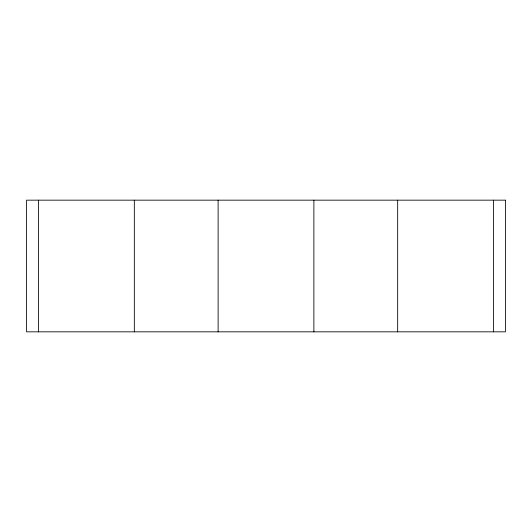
<?xml version="1.0" encoding="UTF-8"?>
<svg xmlns="http://www.w3.org/2000/svg" width="532" height="532" viewBox="0 0 532 532"><rect width="100%" height="100%" fill="white"/><g stroke="black" fill="none" stroke-linecap="round" stroke-linejoin="round"><path stroke-width="0.8" d="M493.43 200.165L493.43 331.835M397.67 200.165L397.67 331.835M313.88 200.165L313.88 331.835M218.12 200.165L218.12 331.835M134.33 200.165L134.33 331.835M38.57 200.165L38.57 331.835M505.4 200.165L26.6 200.165L26.6 331.835L505.4 331.835L505.4 200.165"/></g></svg>
